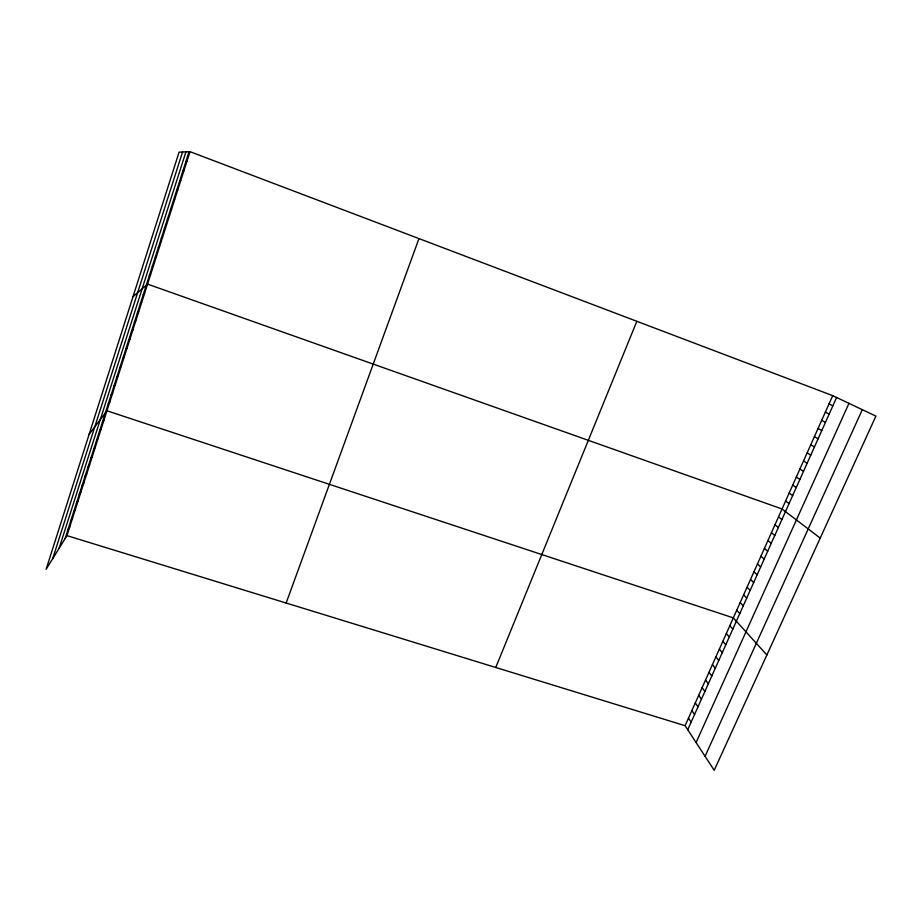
<?xml version="1.0" encoding="UTF-8"?>
<svg xmlns="http://www.w3.org/2000/svg" width="922" height="922" viewBox="0 0 922 922"><rect width="100%" height="100%" fill="white"/><g stroke="black" fill="none" stroke-linecap="round" stroke-linejoin="round"><path stroke-width="1.38" d="M52.681 558.697L182.556 151.992M59.123 548.267L185.933 151.853M65.082 538.644L189.045 151.727M66.949 535.624L190.024 151.681L832.727 395.653L875.9 416.11L714.216 770.319L685.104 725.706L66.949 535.624L46.1 569.347L179.087 152.142L190.024 151.681M286.143 603.023L418.968 238.591M495.759 667.482L636.837 321.294M685.104 725.706L832.727 395.653M687.731 729.74L836.6 397.497M696.087 742.533L848.955 403.352M705.076 756.317L862.301 409.668M67.894 529.85L69.749 526.888M70.729 521.022L72.561 518.129M73.564 512.171L75.374 509.336M76.411 503.285L78.197 500.519M79.269 494.376L81.032 491.68M82.127 485.433L83.879 482.805M84.997 476.467L86.737 473.896M87.878 467.477L89.595 464.965M90.771 458.441L92.465 456.01M93.675 449.394L95.346 447.02M96.591 440.313L98.239 438.008M99.507 431.196L101.143 428.961M102.434 422.057L104.048 419.89M89.169 434.239L106.964 410.786L733.336 617.878L766.874 654.966M108.231 403.951L109.81 401.923M111.101 394.996L112.657 393.026M113.982 386.007L115.515 384.105M116.875 376.994L118.385 375.162M119.768 367.947L121.266 366.184M122.684 358.877L124.147 357.183M125.599 349.772L127.04 348.147M128.515 340.644L129.944 339.089M131.454 331.482L132.86 330.007M134.405 322.285L135.788 320.891M137.355 313.077L138.715 311.74M140.317 303.822L141.654 302.566M143.29 294.544L144.604 293.357M133.033 296.63L147.566 284.126L782.04 508.979L820.211 538.102M149.26 275.897L150.54 274.86M152.268 266.539L153.513 265.571M155.276 257.134L156.51 256.247M158.296 247.707L159.506 246.889M161.327 238.245L162.514 237.507M164.37 228.76L165.534 228.091M167.412 219.24L168.553 218.652M170.478 209.686L171.596 209.179M173.543 200.109L174.638 199.671M176.632 190.497L177.692 190.139M179.721 180.85L180.77 180.562M182.821 171.169L183.847 170.973M185.933 161.465L186.924 161.338M829.028 403.905L832.889 405.795M825.351 412.122L829.178 414.082M821.686 420.328L825.478 422.334M818.033 428.5L821.79 430.574M814.391 436.648L818.102 438.78M810.749 444.784L814.437 446.963M807.13 452.886L810.784 455.122M803.511 460.965L807.13 463.259M799.904 469.021L803.5 471.373M796.308 477.066L799.87 479.463M792.724 485.076L796.262 487.531M789.151 493.063L792.655 495.575M785.59 501.026L789.059 503.596M778.491 516.896L781.902 519.57M774.964 524.802L778.341 527.534M771.437 532.674L774.791 535.463M767.922 540.534L771.241 543.369M764.419 548.36L767.715 551.252M760.927 556.173L764.188 559.112M757.446 563.964L760.673 566.949M753.977 571.732L757.169 574.775M750.508 579.477L753.677 582.566M747.051 587.199L750.197 590.345M743.616 594.897L746.716 598.09M740.182 602.573L743.259 605.823M736.747 610.237L739.801 613.533M729.821 625.715L732.817 629.115M726.329 633.541L729.29 636.987M722.836 641.343L725.775 644.835M719.356 649.123L722.272 652.672M715.887 656.879L718.768 660.475M712.429 664.612L715.276 668.266M708.983 672.322L711.807 676.022M705.537 680.021L708.338 683.767M702.115 687.685L704.881 691.477M698.692 695.338L701.435 699.176M695.28 702.956L697.989 706.851M691.88 710.562L694.566 714.504M688.492 718.146L691.143 722.133"/></g></svg>
